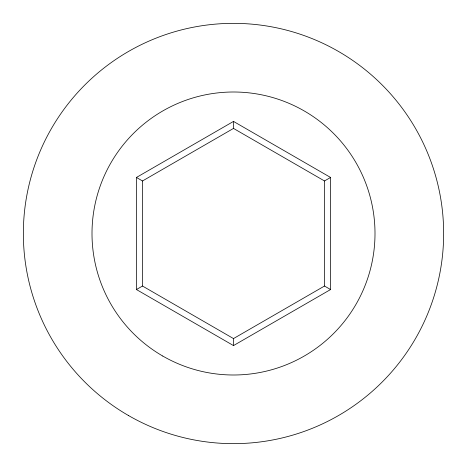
<?xml version="1.0" encoding="UTF-8"?>
<svg xmlns="http://www.w3.org/2000/svg" width="467" height="467" viewBox="0 0 467 467"><rect width="100%" height="100%" fill="white"/><g stroke="black" fill="none" stroke-linecap="round" stroke-linejoin="round"><path stroke-width="0.7" d="M136.434 177.46L233.5 121.42L330.566 177.46L330.566 289.54L233.5 345.58L136.434 289.54L136.434 177.46L142.505 180.963L233.5 128.425L324.495 180.963L324.495 286.038L233.5 338.575L142.505 286.038L142.505 180.963M136.434 289.54L142.505 286.038M324.495 180.963L330.566 177.46M324.495 286.038L330.566 289.54M233.5 121.42L233.5 128.425M233.5 338.575L233.5 345.58M128.425 415.496A210.15 210.15 0 0 0 443.65 233.5A210.15 210.15 0 0 0 128.425 51.504A210.15 210.15 0 0 0 128.425 415.496M162.75 356.041A141.501 141.501 0 0 0 375.001 233.5A141.501 141.501 0 0 0 162.75 110.959A141.501 141.501 0 0 0 162.75 356.041"/></g></svg>
